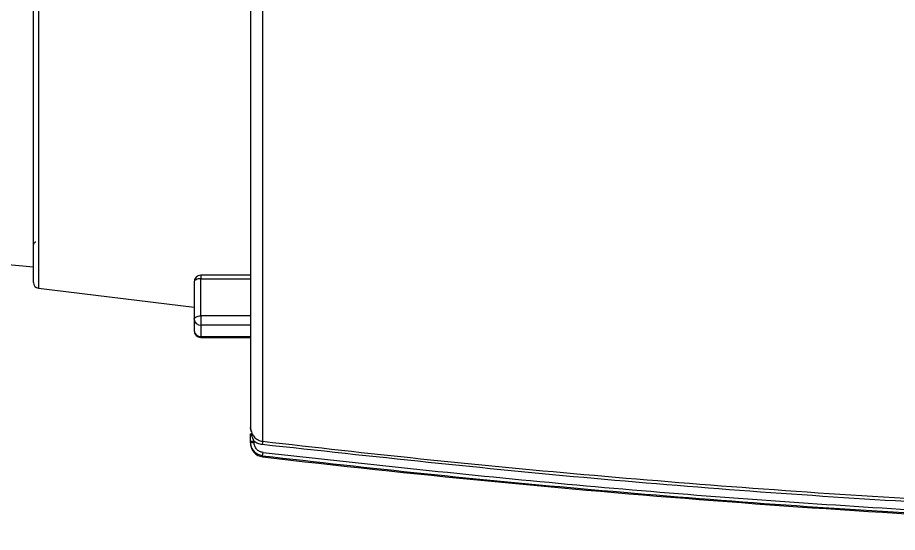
# Model space of a CAD drawing. Extents: x 8 to 113, y 1 to 87.
# Drawn here: x 10.875 to 14.766, y 33.414 to 35.692 of the extents above; entities that cross this region are included whole.
import ezdxf

# ---------------------------------------------------------------- set-up
doc = ezdxf.new("R2010")
doc.units = 0
doc.header["$MEASUREMENT"] = 0
doc.layers.add('OBJECT', color=7, linetype='CONTINUOUS')

msp = doc.modelspace()

# ---------------------------------------------------------------- linework, layer by layer
at = {"layer": 'OBJECT'}
for p, q in [((10.9679, 35.817), (10.9679, 34.495)), ((11.959, 35.7993), (11.959, 33.8176)), ((10.946, 34.5896), (10.946, 35.7847)), ((10.306, 34.6504), (10.946, 34.5896)), ((11.906, 34.5522), (11.686, 34.5522)), ((11.686, 34.5522), (11.686, 34.5372)), ((11.656, 34.5222), (11.656, 34.3576)), ((11.686, 34.3726), (11.686, 34.5372)), ((11.686, 34.5372), (11.906, 34.5372)), ((10.9679, 34.495), (11.656, 34.4105)), ((11.656, 34.3576), (11.656, 34.3076)), ((11.686, 34.3726), (11.686, 34.3319)), ((11.906, 34.3726), (11.686, 34.3726)), ((11.906, 34.3319), (11.686, 34.3319)), ((11.686, 34.3319), (11.686, 34.2814)), ((11.686, 34.2814), (11.906, 34.2814)), ((11.686, 34.2814), (11.686, 34.2776)), ((11.686, 34.2776), (11.906, 34.2776)), ((11.9069, 33.8668), (11.9057, 33.8781)), ((11.906, 33.8775), (11.9074, 33.8645)), ((11.906, 33.8134), (11.906, 33.8181)), ((11.9209, 33.8177), (11.9209, 33.813)), ((11.959, 33.7537), (11.959, 33.7489))]:
    msp.add_line(p, q, dxfattribs=at)
at = {"layer": 'OBJECT', "flags": 128}
for points in [[(11.686, 34.5372), (11.6801, 34.5369), (11.6745, 34.536), (11.6693, 34.5347), (11.6648, 34.5328), (11.661, 34.5305), (11.6583, 34.5279), (11.6565, 34.5251), (11.656, 34.5222)], [(11.656, 34.3576), (11.6565, 34.3605), (11.6583, 34.3633), (11.661, 34.3659), (11.6648, 34.3682), (11.6693, 34.3701), (11.6745, 34.3715), (11.6801, 34.3723), (11.686, 34.3726)]]:
    msp.add_lwpolyline(points, dxfattribs=at)
at = {"layer": 'OBJECT'}
for centre, radius, start, end in [((11.686, 34.5222), 0.03, 90, 180), ((10.971, 34.5198), 0.025, 180, 263), ((11.684, 34.3599), 0.0281, 184.7366, 274.0578), ((11.686, 34.3076), 0.03, 180, 270), ((11.6842, 34.3096), 0.0283, 184.0834, 273.57), ((11.9172, 33.9605), 0.1429, 265.4957, 271.4991), ((11.9172, 33.9558), 0.1429, 265.4957, 271.4991), ((19.2528, 32.9508), 7.3451, 173.22268, 173.33636), ((11.966, 33.8085), 0.06, 180, 263.3268), ((4.3935, 34.6517), 7.6186, 353.23041, 353.34008), ((17.846, 84.0657), 50.66, 263.32684, 267.85597)]:
    msp.add_arc(centre, radius, start, end, dxfattribs=at)
for points, knots in [([(10.946, 34.5198), (10.946, 34.5217), (10.946, 34.5253), (10.946, 34.5551), (10.946, 34.6119), (10.946, 34.7113), (10.946, 34.8674), (10.946, 35.0637), (10.946, 35.2943), (10.946, 35.5319), (10.946, 35.7005), (10.946, 35.7745)], [0, 0, 0, 0, 0.082399, 0.166081, 0.250974, 0.380891, 0.512157, 0.643422, 0.773339, 0.900638, 1, 1, 1, 1]), ([(11.906, 35.7886), (11.906, 35.7048), (11.906, 35.5357), (11.906, 35.2936), (11.906, 35.0603), (11.906, 34.8401), (11.906, 34.6362), (11.906, 34.4524), (11.906, 34.2913), (11.906, 34.1548), (11.906, 34.0446), (11.906, 33.9616), (11.906, 33.9034), (11.906, 33.8861), (11.906, 33.8775)], [0, 0, 0, 0, 0.080321, 0.16194, 0.244772, 0.329378, 0.414487, 0.5, 0.585518, 0.670628, 0.755228, 0.838065, 0.919682, 1, 1, 1, 1]), ([(10.946, 34.6856), (10.9461, 34.6873), (10.9465, 34.6906), (10.949, 34.6952), (10.9525, 34.6987), (10.9554, 34.7), (10.9566, 34.7005)], [0, 0, 0, 0, 0.260738, 0.521097, 0.790363, 1, 1, 1, 1]), ([(11.906, 33.8181), (11.906, 33.8234), (11.906, 33.8348), (11.906, 33.8448), (11.906, 33.8501)], [0, 0, 0, 0, 0.469938, 1, 1, 1, 1]), ([(11.9074, 33.8645), (11.9084, 33.8608), (11.9112, 33.8509), (11.921, 33.8359), (11.9377, 33.8223), (11.952, 33.8191), (11.959, 33.8176)], [0, 0, 0, 0, 0.1567066, 0.4132599, 0.7142997, 1, 1, 1, 1]), ([(11.9209, 33.8177), (11.9172, 33.8265), (11.912, 33.8385), (11.9103, 33.8509), (11.9098, 33.8542)], [0, 0, 0, 0, 0.729938, 1, 1, 1, 1]), ([(11.959, 33.7537), (11.9521, 33.7552), (11.9378, 33.7584), (11.921, 33.7719), (11.9114, 33.7868), (11.9068, 33.8007), (11.9062, 33.809), (11.906, 33.8134)], [0, 0, 0, 0, 0.242989, 0.499425, 0.715907, 0.849596, 1, 1, 1, 1]), ([(11.9573, 33.8031), (11.9508, 33.8043), (11.9377, 33.8067), (11.9265, 33.814), (11.9209, 33.8177)], [0, 0, 0, 0, 0.498255, 1, 1, 1, 1]), ([(11.9607, 33.7681), (11.9553, 33.7694), (11.9446, 33.7718), (11.9316, 33.7824), (11.9227, 33.7966), (11.9215, 33.8075), (11.9209, 33.813)], [0, 0, 0, 0, 0.2504251, 0.5000441, 0.749984, 1, 1, 1, 1]), ([(11.959, 33.8176), (12.1915, 33.7912), (12.6645, 33.7377), (13.387, 33.669), (14.134, 33.6081), (14.8833, 33.5587), (15.6285, 33.5206), (16.3631, 33.4939), (17.1029, 33.4771), (17.5977, 33.475), (17.846, 33.474)], [0, 0, 0, 0, 0.118989, 0.241992, 0.369009, 0.500039, 0.623805, 0.748387, 0.873785, 1, 1, 1, 1]), ([(17.846, 33.4594), (17.3541, 33.4635), (16.3703, 33.4715), (14.896, 33.5391), (13.424, 33.6435), (12.4462, 33.7499), (11.9573, 33.8031)], [0, 0, 0, 0, 0.25003, 0.500058, 0.750055, 1, 1, 1, 1]), ([(11.959, 33.7537), (12.1969, 33.7268), (12.6808, 33.6721), (13.4203, 33.6021), (14.1753, 33.5413), (14.9314, 33.4921), (15.6826, 33.4546), (16.4332, 33.4275), (16.9363, 33.4188), (17.1891, 33.4145)], [0, 0, 0, 0, 0.136957, 0.278626, 0.425005, 0.570315, 0.712103, 0.855331, 1, 1, 1, 1]), ([(11.9607, 33.7681), (12.3957, 33.7204), (13.2658, 33.625), (14.5751, 33.5256), (15.8862, 33.4553), (16.7614, 33.4377), (17.1989, 33.4289)], [0, 0, 0, 0, 0.249981, 0.5, 0.749995, 1, 1, 1, 1])]:
    msp.add_open_spline(points, degree=3, knots=knots, dxfattribs=at)

doc.saveas('drawing.dxf')
